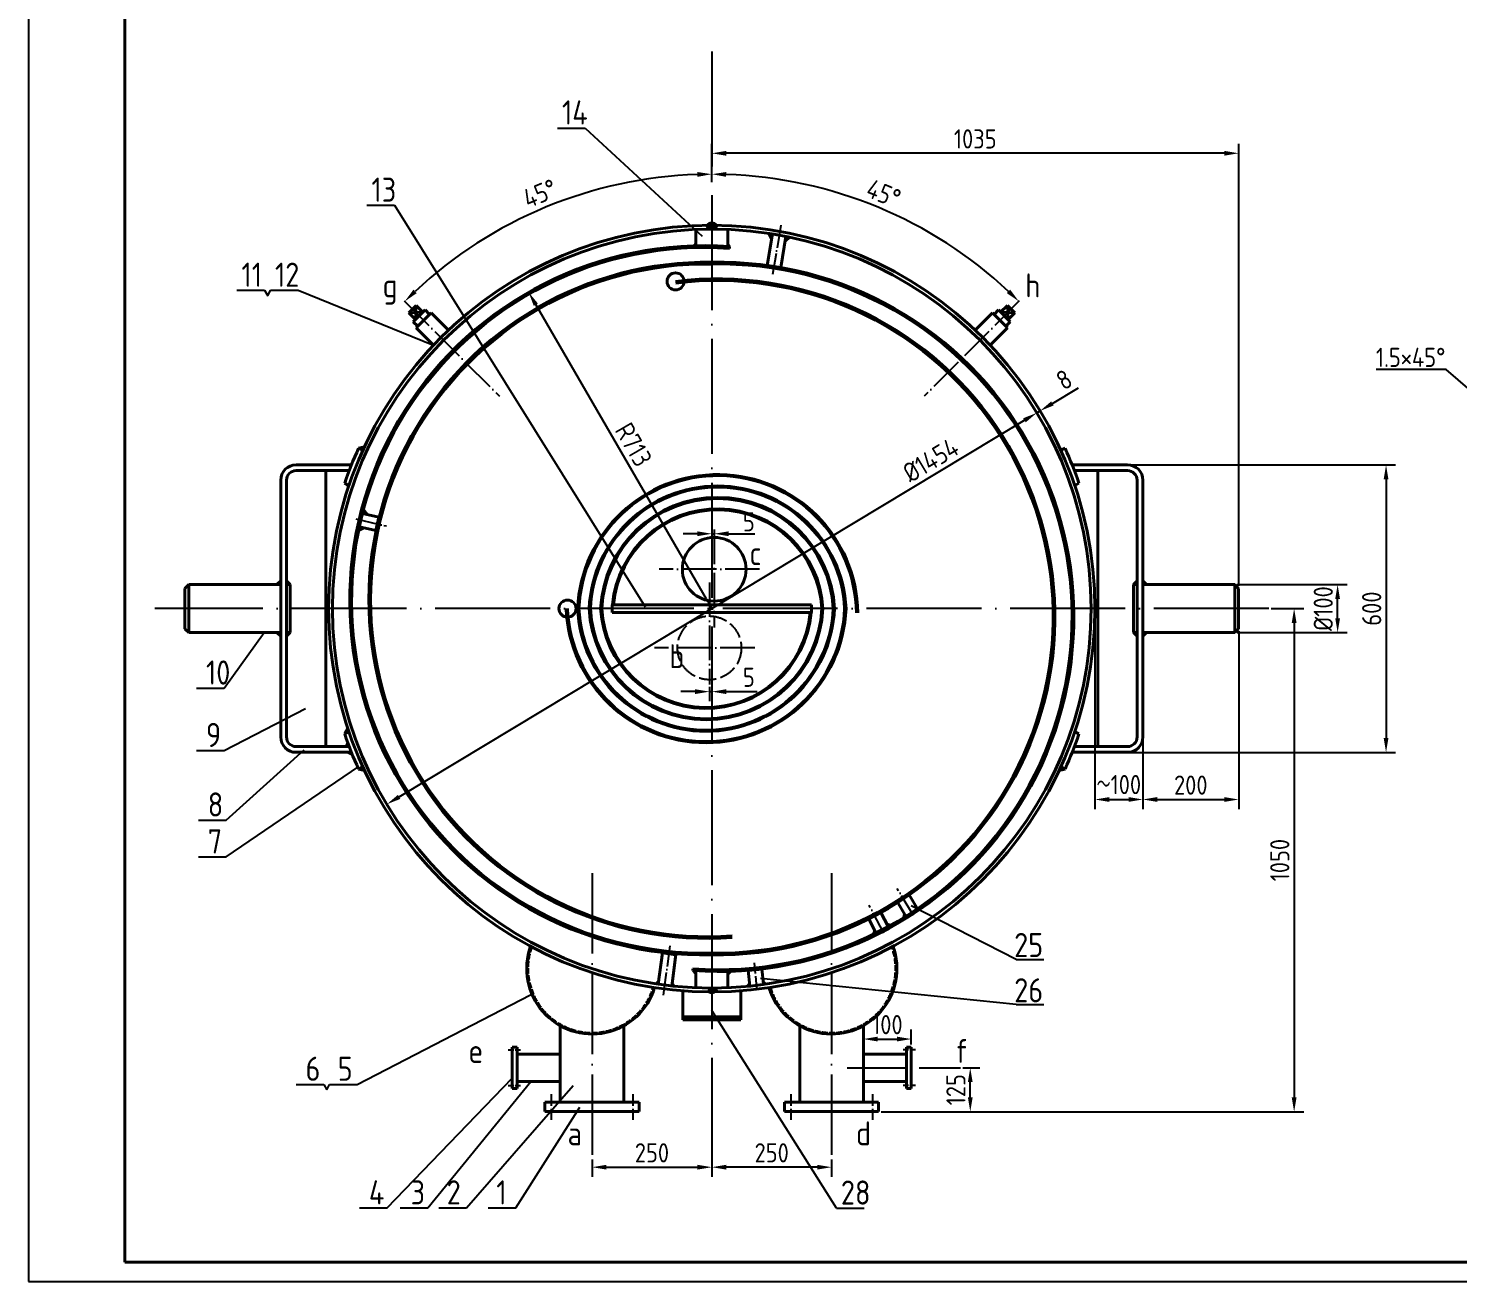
# Model space of a CAD drawing. Header units: millimetres. Extents: x 6220 to 53600, y -8031 to 13822.
# Drawn here: x 16441 to 19425, y -3694 to -1079 of the extents above; entities that cross this region are included whole.
import ezdxf

# ---------------------------------------------------------------- set-up
doc = ezdxf.new("R2010")
doc.units = ezdxf.units.MM
doc.linetypes.add('ACAD_ISO02W100', pattern=[15, 12, -3])
doc.linetypes.add('ACAD_ISO04W100', pattern=[30, 24, -3, 0, -3])
for name, color, linetype in [('2', 3, 'Continuous'), ('标注线', 1, 'Continuous'), ('虚线', 3, 'ACAD_ISO02W100'), ('轴线', 5, 'ACAD_ISO04W100')]:
    doc.layers.add(name, color=color, linetype=linetype)
for name, color, linetype, lineweight in [('粗线', 7, 'Continuous', 40), ('轮廓线', 7, 'Continuous', 40), ('钢板', 5, 'Continuous', 40)]:
    doc.layers.add(name, color=color, linetype=linetype, lineweight=lineweight)
doc.styles.add('GB', font='gbenor.shx', dxfattribs={"bigfont": 'gbcbig.shx'})
doc.dimstyles.new('ISO-25', dxfattribs={"dimtxt": 40, "dimasz": 30, "dimexe": 20, "dimexo": 5, "dimgap": 10, "dimtad": 1, "dimtxsty": 'GB', "dimcen": 2.5, "dimadec": 0, "dimazin": 0, "dimtfac": 1, "dimtmove": 0, "dimatfit": 0, "dimfxl": 0, "dimarcsym": 0})

# ---------------------------------------------------------------- blocks, each defined once
blk = doc.blocks.new('*D4')
at = {"layer": 'Defpoints', "color": 0}
for p in [(18960.1, -2239.5), (19174.6, -2239.5), (18960.1, -2339.5)]:
    blk.add_point(p, dxfattribs=at)
at = {"layer": '标注线', "color": 0, "lineweight": -2}
for p, q in [((18965.1, -2239.5), (19194.6, -2239.5)), ((19174.6, -2309.5), (19174.6, -2269.5)), ((18965.1, -2339.5), (19194.6, -2339.5))]:
    blk.add_line(p, q, dxfattribs=at)
at = {"layer": '标注线', "color": 0}
for points in [[(19169.6, -2269.5), (19179.6, -2269.5), (19174.6, -2239.5)], [(19169.6, -2309.5), (19179.6, -2309.5), (19174.6, -2339.5)]]:
    blk.add_solid(points, dxfattribs=at)
at = {"layer": '标注线', "color": 0, "insert": (19144.6, -2289.5), "char_height": 40, "attachment_point": 5, "rotation": 90, "style": 'GB'}
blk.add_mtext('%%c100', dxfattribs=at)
blk = doc.blocks.new('*D5')
at = {"layer": 'Defpoints', "color": 0}
for p in [(17868, -1126.4), (17633.3, -1413.7), (17225.9, -1647.4), (17424.9, -1846.4), (17868, -3452.5)]:
    blk.add_point(p, dxfattribs=at)
at = {"layer": '标注线', "color": 0, "lineweight": -2}
blk.add_arc((17868, -2289.5), 906.7, 91.8959, 133.1041, dxfattribs=at)
at = {"layer": '标注线', "color": 0}
for points in [[(17837.9, -1378.3), (17838.1, -1388.3), (17868, -1382.8)], [(17251.9, -1631.1), (17245, -1623.9), (17226.9, -1648.3)]]:
    blk.add_solid(points, dxfattribs=at)
at = {"layer": '标注线', "color": 0, "insert": (17509.1, -1423.1), "char_height": 40, "attachment_point": 5, "rotation": 22.5, "style": 'GB'}
blk.add_mtext('45°', dxfattribs=at)
blk = doc.blocks.new('*D6')
at = {"layer": 'Defpoints', "color": 0}
for p in [(18668, -2289.5), (18768, -2557.5), (18768, -2687.9)]:
    blk.add_point(p, dxfattribs=at)
at = {"layer": '标注线', "color": 0, "lineweight": -2}
for p, q in [((18668, -2294.5), (18668, -2707.9)), ((18768, -2562.5), (18768, -2707.9)), ((18698, -2687.9), (18738, -2687.9))]:
    blk.add_line(p, q, dxfattribs=at)
at = {"layer": '标注线', "color": 0}
for points in [[(18698, -2682.9), (18698, -2692.9), (18668, -2687.9)], [(18738, -2682.9), (18738, -2692.9), (18768, -2687.9)]]:
    blk.add_solid(points, dxfattribs=at)
at = {"layer": '标注线', "color": 0, "insert": (18718, -2656.8), "char_height": 40, "attachment_point": 5, "style": 'GB'}
blk.add_mtext('～100', dxfattribs=at)
blk = doc.blocks.new('*D7')
at = {"layer": 'Defpoints', "color": 0}
for p in [(18968, -2331.6), (18768, -2557.5), (18968, -2687.9)]:
    blk.add_point(p, dxfattribs=at)
at = {"layer": '标注线', "color": 0, "lineweight": -2}
for p, q in [((18968, -2336.6), (18968, -2707.9)), ((18768, -2562.5), (18768, -2707.9)), ((18798, -2687.9), (18938, -2687.9))]:
    blk.add_line(p, q, dxfattribs=at)
at = {"layer": '标注线', "color": 0}
for points in [[(18798, -2682.9), (18798, -2692.9), (18768, -2687.9)], [(18938, -2682.9), (18938, -2692.9), (18968, -2687.9)]]:
    blk.add_solid(points, dxfattribs=at)
at = {"layer": '标注线', "color": 0, "insert": (18868, -2657.9), "char_height": 40, "attachment_point": 5, "style": 'GB'}
blk.add_mtext('200', dxfattribs=at)
blk = doc.blocks.new('*D8')
at = {"layer": 'Defpoints', "color": 0}
for p in [(17868, -1339.2), (17868, -1404.6), (18968, -2247.3)]:
    blk.add_point(p, dxfattribs=at)
at = {"layer": '标注线', "color": 0, "lineweight": -2}
for p, q in [((17868, -1399.6), (17868, -1319.2)), ((18938, -1339.2), (17898, -1339.2)), ((18968, -2242.3), (18968, -1319.2))]:
    blk.add_line(p, q, dxfattribs=at)
at = {"layer": '标注线', "color": 0}
for points in [[(17898, -1334.2), (17898, -1344.2), (17868, -1339.2)], [(18938, -1334.2), (18938, -1344.2), (18968, -1339.2)]]:
    blk.add_solid(points, dxfattribs=at)
at = {"layer": '标注线', "color": 0, "insert": (18418, -1309.2), "char_height": 40, "attachment_point": 5, "style": 'GB'}
blk.add_mtext('1035', dxfattribs=at)
blk = doc.blocks.new('*D9')
at = {"layer": 'Defpoints', "color": 0}
for p in [(19031, -2289.5), (18216.3, -3339.5), (19083.8, -3339.5)]:
    blk.add_point(p, dxfattribs=at)
at = {"layer": '标注线', "color": 0, "lineweight": -2}
for p, q in [((19036, -2289.5), (19103.8, -2289.5)), ((19083.8, -2319.5), (19083.8, -3309.5)), ((18221.3, -3339.5), (19103.8, -3339.5))]:
    blk.add_line(p, q, dxfattribs=at)
at = {"layer": '标注线', "color": 0}
for points in [[(19078.8, -2319.5), (19088.8, -2319.5), (19083.8, -2289.5)], [(19078.8, -3309.5), (19088.8, -3309.5), (19083.8, -3339.5)]]:
    blk.add_solid(points, dxfattribs=at)
at = {"layer": '标注线', "color": 0, "insert": (19053.8, -2814.5), "char_height": 40, "attachment_point": 5, "rotation": 90, "style": 'GB'}
blk.add_mtext('1050', dxfattribs=at)
blk = doc.blocks.new('*D10')
at = {"layer": 'Defpoints', "color": 0}
for p in [(18736, -1989.5), (18736, -2589.5), (19275.7, -2589.5)]:
    blk.add_point(p, dxfattribs=at)
at = {"layer": '标注线', "color": 0, "lineweight": -2}
for p, q in [((18741, -1989.5), (19295.7, -1989.5)), ((19275.7, -2019.5), (19275.7, -2559.5)), ((18741, -2589.5), (19295.7, -2589.5))]:
    blk.add_line(p, q, dxfattribs=at)
at = {"layer": '标注线', "color": 0}
for points in [[(19270.7, -2019.5), (19280.7, -2019.5), (19275.7, -1989.5)], [(19270.7, -2559.5), (19280.7, -2559.5), (19275.7, -2589.5)]]:
    blk.add_solid(points, dxfattribs=at)
at = {"layer": '标注线', "color": 0, "insert": (19245.7, -2289.5), "char_height": 40, "attachment_point": 5, "rotation": 90, "style": 'GB'}
blk.add_mtext('600', dxfattribs=at)
blk = doc.blocks.new('*D11')
at = {"layer": 'Defpoints', "color": 0}
for p in [(17868, -2127.9), (17873, -2124.5), (17873, -2133.3)]:
    blk.add_point(p, dxfattribs=at)
at = {"layer": '标注线', "color": 0, "lineweight": -2}
for p, q in [((17838, -2133.3), (17808, -2133.3)), ((17868, -2132.9), (17868, -2153.3)), ((17868, -2133.3), (17873, -2133.3)), ((17873, -2129.5), (17873, -2153.3)), ((17903, -2133.3), (17957.7, -2133.3))]:
    blk.add_line(p, q, dxfattribs=at)
at = {"layer": '标注线', "color": 0}
for points in [[(17838, -2128.3), (17838, -2138.3), (17868, -2133.3)], [(17903, -2128.3), (17903, -2138.3), (17873, -2133.3)]]:
    blk.add_solid(points, dxfattribs=at)
at = {"layer": '标注线', "color": 0, "insert": (17945.3, -2108.3), "char_height": 40, "attachment_point": 5, "style": 'GB'}
blk.add_mtext('5', dxfattribs=at)
blk = doc.blocks.new('*D12')
at = {"layer": 'Defpoints', "color": 0}
for p in [(17863, -2447.8), (17863, -2462.8), (17868, -2451.8)]:
    blk.add_point(p, dxfattribs=at)
at = {"layer": '标注线', "color": 0, "lineweight": -2}
for p, q in [((17833, -2462.8), (17803, -2462.8)), ((17863, -2452.8), (17863, -2482.8)), ((17863, -2462.8), (17868, -2462.8)), ((17868, -2456.8), (17868, -2482.8)), ((17898, -2462.8), (17962.7, -2462.8))]:
    blk.add_line(p, q, dxfattribs=at)
at = {"layer": '标注线', "color": 0}
for points in [[(17833, -2457.8), (17833, -2467.8), (17863, -2462.8)], [(17898, -2457.8), (17898, -2467.8), (17868, -2462.8)]]:
    blk.add_solid(points, dxfattribs=at)
at = {"layer": '标注线', "color": 0, "insert": (17945.3, -2432.8), "char_height": 40, "attachment_point": 5, "style": 'GB'}
blk.add_mtext('5', dxfattribs=at)
blk = doc.blocks.new('*D13')
at = {"layer": 'Defpoints', "color": 0}
for p in [(18546.5, -1881), (17189.5, -2697.9)]:
    blk.add_point(p, dxfattribs=at)
at = {"layer": '标注线', "color": 0, "lineweight": -2}
blk.add_line((17215.2, -2682.5), (18520.8, -1896.4), dxfattribs=at)
at = {"layer": '标注线', "color": 0}
for points in [[(18518.2, -1892.2), (18523.4, -1900.7), (18546.5, -1881)], [(17212.6, -2678.2), (17217.7, -2686.7), (17189.5, -2697.9)]]:
    blk.add_solid(points, dxfattribs=at)
at = {"layer": '标注线', "color": 0, "insert": (18325, -1979.3), "char_height": 40, "attachment_point": 5, "rotation": 31.0487, "style": 'GB'}
blk.add_mtext('%%C1454', dxfattribs=at)
blk = doc.blocks.new('*D14')
at = {"layer": 'Defpoints', "color": 0}
for p in [(18553.4, -1876.8), (18553.4, -1876.8), (18546.5, -1881)]:
    blk.add_point(p, dxfattribs=at)
at = {"layer": '标注线', "color": 0, "lineweight": -2}
for p, q in [((18579.1, -1861.4), (18633.3, -1828.7)), ((18543.9, -1876.7), (18536.2, -1863.8)), ((18550.8, -1872.6), (18543, -1859.7)), ((18546.5, -1881), (18553.4, -1876.8)), ((18520.8, -1896.4), (18495.1, -1911.9))]:
    blk.add_line(p, q, dxfattribs=at)
at = {"layer": '标注线', "color": 0}
for points in [[(18576.5, -1857.1), (18581.6, -1865.6), (18553.4, -1876.8)], [(18518.2, -1892.2), (18523.4, -1900.7), (18546.5, -1881)]]:
    blk.add_solid(points, dxfattribs=at)
at = {"layer": '标注线', "color": 0, "insert": (18603.6, -1811.6), "char_height": 40, "attachment_point": 5, "rotation": 31.0487, "style": 'GB'}
blk.add_mtext('8', dxfattribs=at)
blk = doc.blocks.new('*D15')
at = {"layer": 'Defpoints', "color": 0}
for p in [(17868, -3393.9), (17618, -3434.3), (17868, -3455.4)]:
    blk.add_point(p, dxfattribs=at)
at = {"layer": '标注线', "color": 0, "lineweight": -2}
for p, q in [((17868, -3398.9), (17868, -3475.4)), ((17618, -3439.3), (17618, -3475.4)), ((17648, -3455.4), (17838, -3455.4))]:
    blk.add_line(p, q, dxfattribs=at)
at = {"layer": '标注线', "color": 0}
for points in [[(17648, -3450.4), (17648, -3460.4), (17618, -3455.4)], [(17838, -3450.4), (17838, -3460.4), (17868, -3455.4)]]:
    blk.add_solid(points, dxfattribs=at)
at = {"layer": '标注线', "color": 0, "insert": (17743, -3425.4), "char_height": 40, "attachment_point": 5, "style": 'GB'}
blk.add_mtext('250', dxfattribs=at)
blk = doc.blocks.new('*D16')
at = {"layer": 'Defpoints', "color": 0}
for p in [(17868, -3393.9), (17868, -3455.4), (18118, -3434.3)]:
    blk.add_point(p, dxfattribs=at)
at = {"layer": '标注线', "color": 0, "lineweight": -2}
for p, q in [((17868, -3398.9), (17868, -3475.4)), ((18088, -3455.4), (17898, -3455.4)), ((18118, -3439.3), (18118, -3475.4))]:
    blk.add_line(p, q, dxfattribs=at)
at = {"layer": '标注线', "color": 0}
for points in [[(17898, -3450.4), (17898, -3460.4), (17868, -3455.4)], [(18088, -3450.4), (18088, -3460.4), (18118, -3455.4)]]:
    blk.add_solid(points, dxfattribs=at)
at = {"layer": '标注线', "color": 0, "insert": (17993, -3425.4), "char_height": 40, "attachment_point": 5, "style": 'GB'}
blk.add_mtext('250', dxfattribs=at)
blk = doc.blocks.new('*D68')
at = {"layer": 'Defpoints', "color": 0}
for p in [(17485.5, -1629.2), (17856.9, -2269.5)]:
    blk.add_point(p, dxfattribs=at)
at = {"layer": '标注线', "color": 0, "lineweight": -2}
blk.add_line((17856.9, -2269.5), (17500.5, -1655.1), dxfattribs=at)
at = {"layer": '标注线', "color": 0}
blk.add_solid([(17504.8, -1652.6), (17496.2, -1657.6), (17485.5, -1629.2)], dxfattribs=at)
at = {"layer": '标注线', "color": 0, "insert": (17704.7, -1947.3), "char_height": 40, "attachment_point": 5, "rotation": 300.1139, "style": 'GB'}
blk.add_mtext('R713', dxfattribs=at)
blk = doc.blocks.new('*D77')
at = {"layer": 'Defpoints', "color": 0}
for p in [(17868, -1126.4), (18321.3, -1504.3), (18510, -1647.4), (18311, -1846.4), (17868, -3452.5)]:
    blk.add_point(p, dxfattribs=at)
at = {"layer": '标注线', "color": 0, "lineweight": -2}
blk.add_arc((17868, -2289.5), 906.7, 46.8959, 88.1041, dxfattribs=at)
at = {"layer": '标注线', "color": 0}
for points in [[(17897.9, -1388.3), (17898.1, -1378.3), (17868, -1382.8)], [(18491, -1623.9), (18484, -1631.1), (18509.1, -1648.3)]]:
    blk.add_solid(points, dxfattribs=at)
at = {"layer": '标注线', "color": 0, "insert": (18226.8, -1423.1), "char_height": 40, "attachment_point": 5, "rotation": 337.5, "style": 'GB'}
blk.add_mtext('45°', dxfattribs=at)
blk = doc.blocks.new('*D102')
at = {"layer": 'Defpoints', "color": 0}
for p in [(18387.3, -3247.9), (18407.6, -3247.9), (18216.3, -3339.5)]:
    blk.add_point(p, dxfattribs=at)
at = {"layer": '标注线', "color": 0, "lineweight": -2}
for p, q in [((18392.3, -3247.9), (18427.6, -3247.9)), ((18407.6, -3309.5), (18407.6, -3277.9)), ((18221.3, -3339.5), (18427.6, -3339.5))]:
    blk.add_line(p, q, dxfattribs=at)
at = {"layer": '标注线', "color": 0}
for points in [[(18402.6, -3277.9), (18412.6, -3277.9), (18407.6, -3247.9)], [(18402.6, -3309.5), (18412.6, -3309.5), (18407.6, -3339.5)]]:
    blk.add_solid(points, dxfattribs=at)
at = {"layer": '标注线', "color": 0, "insert": (18377.6, -3293.7), "char_height": 40, "attachment_point": 5, "rotation": 90, "style": 'GB'}
blk.add_mtext('125', dxfattribs=at)
blk = doc.blocks.new('*D103')
at = {"layer": 'Defpoints', "color": 0}
for p in [(18284.5, -3187.9), (18184.5, -3219.4), (18284.5, -3204.6)]:
    blk.add_point(p, dxfattribs=at)
at = {"layer": '标注线', "color": 0, "lineweight": -2}
for p, q in [((18184.5, -3214.4), (18184.5, -3167.9)), ((18214.5, -3187.9), (18254.5, -3187.9)), ((18284.5, -3199.6), (18284.5, -3167.9))]:
    blk.add_line(p, q, dxfattribs=at)
at = {"layer": '标注线', "color": 0}
for points in [[(18214.5, -3182.9), (18214.5, -3192.9), (18184.5, -3187.9)], [(18254.5, -3182.9), (18254.5, -3192.9), (18284.5, -3187.9)]]:
    blk.add_solid(points, dxfattribs=at)
at = {"layer": '标注线', "color": 0, "insert": (18234.5, -3157.9), "char_height": 40, "attachment_point": 5, "style": 'GB'}
blk.add_mtext('100', dxfattribs=at)

msp = doc.modelspace()

# ---------------------------------------------------------------- hatches: boundary and pattern name
at = {"layer": '粗线'}
h = msp.add_hatch(color=256, dxfattribs=at)
h.paths.add_polyline_path([(17857.691, -1489.516), (17861.009, -1497.481, -0.00220075), (17867.981, -1497.45), (17867.981, -1489.45, 0.0032157)])
h.paths.add_polyline_path([(17857.691, -1489.516, -0.0032157), (17867.981, -1489.45), (17867.981, -1484.708, 0.22210696)])
h.paths.add_polyline_path([(17878.271, -1489.516, 0.22210696), (17867.981, -1484.708), (17867.981, -1489.45, -0.0032157)])
h.paths.add_polyline_path([(17867.981, -1489.45), (17867.981, -1497.45, -0.00220075), (17874.952, -1497.481), (17878.271, -1489.516, 0.0032157)])
for points in [[(17994.455, -1507.614, 0.00245968), (17986.756, -1506.407), (17992.877, -1517.112)], [(18022.569, -1512.825, -0.00245968), (18030.239, -1514.204), (18020.953, -1522.318)], [(17834.55, -1527.865), (17834.55, -1531.943, 0.00126876), (17830.802, -1532.201)], [(17905.074, -1533.772), (17901.326, -1529.436), (17901.326, -1533.514, -0.00126876)], [(17138.92, -2090.51, -0.00245968), (17140.743, -2082.934), (17148.301, -2092.678)], [(17132.302, -2119.045, 0.00245968), (17130.604, -2126.65), (17141.68, -2121.228)], [(16967.981, -2231.574), (16960.126, -2239.45), (16967.981, -2239.45)], [(16979.981, -2231.574), (16987.835, -2239.45), (16979.981, -2239.45)], [(18755.981, -2231.574), (18748.126, -2239.45), (18755.981, -2239.45)], [(18767.981, -2231.574), (18775.835, -2239.45), (18767.981, -2239.45)], [(16967.981, -2347.326), (16960.126, -2339.45), (16967.981, -2339.45)], [(16979.981, -2347.326), (16987.835, -2339.45), (16979.981, -2339.45)], [(18755.981, -2347.326), (18748.126, -2339.45), (18755.981, -2339.45)], [(18767.981, -2347.326), (18775.835, -2339.45), (18767.981, -2339.45)], [(18294.451, -2911.328), (18301.331, -2913.423, -0.00163778), (18297.158, -2915.844)], [(18233.294, -2948.085), (18240.752, -2950.496, -0.00183819), (18236.039, -2953.165)], [(18269.116, -2934.209, 0.00163778), (18273.219, -2931.67), (18270.512, -2927.153)], [(18205.868, -2968.92, 0.00183819), (18210.729, -2966.532), (18208.081, -2961.401)], [(17756.616, -3067.672), (17750.566, -3072.655, 0.00183819), (17755.929, -3073.405)], [(17784.992, -3071.179), (17789.48, -3077.605, -0.00183819), (17784.112, -3076.886)], [(17828.89, -3044.979), (17834.635, -3051.155), (17834.635, -3045.383, -0.00194487)], [(17901.326, -3046.796), (17901.326, -3052.843), (17906.934, -3046.641, -0.00189438)], [(17946.771, -3071.712), (17942.032, -3077.955, 0.00183819), (17947.424, -3077.449)], [(17975.166, -3068.432), (17981.261, -3073.361, -0.00183819), (17975.904, -3074.159)]]:
    msp.add_hatch(color=256, dxfattribs=at).paths.add_polyline_path(points)
h = msp.add_hatch(color=256, dxfattribs=at)
h.paths.add_polyline_path([(17115.584, -1989.45), (17108.191, -1989.45), (17117.482, -1984.734, 0.00156917)])
h.paths.add_polyline_path([(17108.32, -2008.353), (17104.35, -2001.45), (17110.91, -2001.45, 0.00227556)])
h.paths.add_polyline_path([(17107.71, -2040.474), (17101.444, -2027.683), (17110.437, -2032.296, 0.00269412)])
h.paths.add_polyline_path([(17139.434, -1958.965), (17130.526, -1954.397), (17142.808, -1951.626, 0.00252433)])
h = msp.add_hatch(color=256, dxfattribs=at)
h.paths.add_polyline_path([(18620.377, -1989.45), (18627.77, -1989.45), (18618.479, -1984.734, -0.00156917)])
h.paths.add_polyline_path([(18627.641, -2008.353), (18631.612, -2001.45), (18625.051, -2001.45, -0.00227556)])
h.paths.add_polyline_path([(18628.251, -2040.474), (18634.517, -2027.683), (18625.524, -2032.296, -0.00269412)])
h.paths.add_polyline_path([(18596.527, -1958.965), (18605.435, -1954.397), (18593.153, -1951.626, -0.00252433)])
h = msp.add_hatch(color=256, dxfattribs=at)
h.paths.add_polyline_path([(17115.584, -2589.45), (17108.191, -2589.45), (17117.482, -2594.167, -0.00156917)])
h.paths.add_polyline_path([(17108.32, -2570.547), (17104.35, -2577.45), (17110.91, -2577.45, -0.00227556)])
h.paths.add_polyline_path([(17107.71, -2538.426), (17101.444, -2551.217), (17110.437, -2546.604, -0.00269412)])
h.paths.add_polyline_path([(17139.434, -2619.935), (17130.526, -2624.504), (17142.808, -2627.274, -0.00252433)])
h = msp.add_hatch(color=256, dxfattribs=at)
h.paths.add_polyline_path([(18620.377, -2589.45), (18627.77, -2589.45), (18618.479, -2594.167, 0.00156917)])
h.paths.add_polyline_path([(18627.641, -2570.547), (18631.612, -2577.45), (18625.051, -2577.45, 0.00227556)])
h.paths.add_polyline_path([(18628.251, -2538.426), (18634.517, -2551.217), (18625.524, -2546.604, 0.00269412)])
h.paths.add_polyline_path([(18596.527, -2619.935), (18605.435, -2624.504), (18593.153, -2627.274, 0.00252433)])
h = msp.add_hatch(color=256, dxfattribs=at)
h.paths.add_polyline_path([(17878.271, -3089.384, -0.0032157), (17867.981, -3089.45), (17867.981, -3081.45, 0.00220075), (17874.952, -3081.419)])
h.paths.add_polyline_path([(17867.981, -3089.45, -0.0032157), (17857.691, -3089.384), (17861.009, -3081.419, 0.00220075), (17867.981, -3081.45)])
h.paths.add_polyline_path([(17867.981, -3094.192, -0.22210696), (17857.691, -3089.384, 0.0032157), (17867.981, -3089.45)])
h.paths.add_polyline_path([(17867.981, -3094.192), (17867.981, -3089.45, 0.0032157), (17878.271, -3089.384, -0.22210696)])

# ---------------------------------------------------------------- linework, layer by layer
at = {"layer": '2'}
for p, q in [((16441.496, 1058.225), (16441.496, -3693.775)), ((16441.496, -3693.775), (23161.496, -3693.775))]:
    msp.add_line(p, q, dxfattribs=at)
at = {"layer": '标注线'}
for p, q in [((17545.687, -1286.517), (17603.388, -1286.517)), ((17603.388, -1286.517), (17848.129, -1511.85)), ((17147.973, -1447.773), (17205.674, -1447.773)), ((17205.674, -1447.773), (17729.012, -2285.48)), ((16876.529, -1625.198), (16934.23, -1625.198)), ((16934.23, -1625.198), (16940.686, -1636.353)), ((16940.686, -1636.353), (16946.488, -1625.198)), ((16946.488, -1625.198), (17004.189, -1625.198)), ((17004.189, -1625.198), (17286.609, -1739.898)), ((19400.982, -1790.62), (19254.994, -1790.62)), ((19481.445, -1859.359), (19400.982, -1790.62)), ((17856.876, -2269.529), (17867.981, -2289.45)), ((16850.118, -2455.481), (16933.537, -2339.45)), ((16792.417, -2455.481), (16850.118, -2455.481)), ((16850.118, -2585.78), (17020.001, -2498.059)), ((16792.417, -2585.78), (16850.118, -2585.78)), ((16853.891, -2730.932), (17017.059, -2584.441)), ((16853.891, -2807.894), (17131, -2618.892)), ((16796.191, -2730.932), (16853.891, -2730.932)), ((16796.191, -2807.894), (16853.891, -2807.894)), ((18503.191, -3021.555), (18284.11, -2909.534)), ((18503.191, -3021.555), (18560.892, -3021.555)), ((18503.191, -3116.081), (17969.574, -3061.801)), ((17127.589, -3282.814), (17489.616, -3095.805)), ((18128.095, -3540.904), (17867.981, -3128.325)), ((18503.191, -3116.081), (18560.892, -3116.081)), ((17190.302, -3540.502), (17451.481, -3269.473)), ((17274.941, -3540.502), (17489.86, -3276.364)), ((16999.929, -3282.814), (17057.63, -3282.814)), ((17057.63, -3282.814), (17064.087, -3293.968)), ((17064.087, -3293.968), (17069.889, -3282.814)), ((17069.889, -3282.814), (17127.589, -3282.814)), ((17355.477, -3540.502), (17578.673, -3284.932)), ((17459.024, -3540.502), (17592.093, -3330.149)), ((17132.601, -3540.502), (17190.302, -3540.502)), ((17217.24, -3540.502), (17274.941, -3540.502)), ((17297.776, -3540.502), (17355.477, -3540.502)), ((17401.323, -3540.502), (17459.024, -3540.502)), ((18128.095, -3540.904), (18185.796, -3540.904))]:
    msp.add_line(p, q, dxfattribs=at)
at = {"layer": '粗线'}
for p, q in [((17861.009, -1497.481), (17857.691, -1489.516)), ((17874.952, -1497.481), (17878.271, -1489.516)), ((17834.635, -1532.101), (17834.635, -1498.516)), ((17901.326, -1534.067), (17901.326, -1498.516)), ((17994.455, -1507.614), (17983.55, -1573.269)), ((17992.877, -1517.112), (17986.756, -1506.407)), ((17994.454, -1507.613), (18022.577, -1512.685)), ((18022.555, -1512.681), (18011.761, -1577.667)), ((18020.953, -1522.318), (18030.239, -1514.204)), ((17830.802, -1532.201), (17834.55, -1527.865)), ((17905.074, -1533.772), (17901.326, -1529.436)), ((17905.075, -1533.748), (17904.942, -1537.592)), ((17250.75, -1656.664), (17235.194, -1672.22)), ((17269.489, -1666.209), (17244.74, -1690.958)), ((17268.782, -1666.917), (17245.447, -1690.251)), ((17250.75, -1656.664), (17249.336, -1686.362)), ((17264.893, -1670.806), (17250.75, -1656.664)), ((17269.489, -1666.209), (17278.681, -1675.402)), ((18466.473, -1666.209), (18457.28, -1675.402)), ((18466.473, -1666.209), (18491.221, -1690.958)), ((18467.18, -1666.917), (18490.514, -1690.251)), ((18471.069, -1670.806), (18485.211, -1656.664)), ((18485.211, -1656.664), (18500.767, -1672.22)), ((18485.211, -1656.664), (18486.625, -1686.362)), ((17235.194, -1672.22), (17264.893, -1670.806)), ((17249.336, -1686.362), (17235.194, -1672.22)), ((17244.74, -1690.958), (17253.932, -1700.151)), ((17282.217, -1671.866), (17250.397, -1703.686)), ((17278.681, -1675.402), (17253.932, -1700.151)), ((17278.681, -1675.402), (17253.932, -1700.151)), ((17318.429, -1708.079), (17282.217, -1671.866)), ((18417.532, -1708.079), (18453.745, -1671.866)), ((18453.745, -1671.866), (18485.564, -1703.686)), ((18457.28, -1675.402), (18482.029, -1700.151)), ((18457.28, -1675.402), (18482.029, -1700.151)), ((18500.767, -1672.22), (18471.069, -1670.806)), ((18491.221, -1690.958), (18482.029, -1700.151)), ((18486.625, -1686.362), (18500.767, -1672.22)), ((17286.609, -1739.898), (17250.397, -1703.686)), ((18449.352, -1739.898), (18485.564, -1703.686)), ((17130.526, -1954.397), (17142.808, -1951.626)), ((17130.526, -1954.397), (17139.434, -1958.965)), ((17130.526, -1954.397), (17139.434, -1958.965)), ((18605.435, -1954.397), (18596.527, -1958.965)), ((17115.584, -1989.45), (16999.981, -1989.45)), ((18620.377, -1989.45), (18735.981, -1989.45)), ((16967.981, -2557.45), (16967.981, -2021.45)), ((16979.981, -2557.45), (16979.981, -2021.45)), ((16999.981, -2001.45), (17110.91, -2001.45)), ((17061.981, -2001.45), (17061.981, -2577.45)), ((17101.444, -2027.683), (17110.352, -2032.252)), ((18735.981, -2001.45), (18625.051, -2001.45)), ((18634.517, -2027.683), (18625.609, -2032.252)), ((18673.981, -2001.45), (18673.981, -2577.45)), ((18755.981, -2557.45), (18755.981, -2021.45)), ((18767.981, -2557.45), (18767.981, -2021.45)), ((17148.301, -2092.678), (17140.743, -2082.934)), ((17131.948, -2118.576), (17138.446, -2090.774)), ((17172.941, -2098.588), (17138.572, -2090.832)), ((17166.753, -2126.461), (17173.037, -2098.609)), ((17141.68, -2121.228), (17130.604, -2126.65)), ((17166.753, -2126.461), (17132.078, -2118.636)), ((16960.126, -2239.45), (16967.981, -2231.574)), ((16987.835, -2239.45), (16979.981, -2231.574)), ((18748.126, -2239.45), (18755.981, -2231.574)), ((18775.835, -2239.45), (18767.981, -2231.574)), ((16775.83, -2239.45), (16767.981, -2247.3)), ((16767.981, -2331.601), (16767.981, -2247.3)), ((16775.83, -2339.352), (16775.83, -2239.352)), ((16775.83, -2239.45), (16967.981, -2239.45)), ((16775.83, -2239.45), (16967.981, -2239.45)), ((16775.83, -2239.45), (16967.981, -2239.45)), ((16979.981, -2239.45), (16987.835, -2239.45)), ((16979.981, -2239.45), (16987.835, -2239.45)), ((16979.981, -2239.45), (16987.835, -2239.45)), ((16987.835, -2339.45), (16987.835, -2239.45)), ((18748.126, -2339.45), (18748.126, -2239.45)), ((18755.981, -2239.45), (18748.126, -2239.45)), ((18755.981, -2239.45), (18748.126, -2239.45)), ((18755.981, -2239.45), (18748.126, -2239.45)), ((18960.131, -2239.45), (18767.981, -2239.45)), ((18960.131, -2239.45), (18767.981, -2239.45)), ((18960.131, -2239.45), (18767.981, -2239.45)), ((18960.131, -2339.352), (18960.131, -2239.352)), ((18960.131, -2239.45), (18967.981, -2247.3)), ((18967.981, -2331.601), (18967.981, -2247.3)), ((17659.981, -2281.45), (17659.981, -2297.45)), ((18075.981, -2281.45), (17659.981, -2281.45)), ((17865.481, -2289.45), (17870.481, -2289.45)), ((17867.981, -2291.95), (17867.981, -2286.95)), ((18075.981, -2281.45), (18075.981, -2297.45)), ((18075.981, -2297.45), (17659.981, -2297.45)), ((16775.83, -2339.45), (16767.981, -2331.601)), ((16775.83, -2339.45), (16967.981, -2339.45)), ((16899.092, -2339.45), (16967.981, -2339.45)), ((16899.092, -2339.45), (16967.981, -2339.45)), ((16960.126, -2339.45), (16967.981, -2347.326)), ((16979.981, -2339.45), (16987.835, -2339.45)), ((16979.981, -2339.45), (16987.835, -2339.45)), ((16979.981, -2339.45), (16987.835, -2339.45)), ((16987.835, -2339.45), (16979.981, -2347.326)), ((18755.981, -2339.45), (18748.126, -2339.45)), ((18755.981, -2339.45), (18748.126, -2339.45)), ((18755.981, -2339.45), (18748.126, -2339.45)), ((18748.126, -2339.45), (18755.981, -2347.326)), ((18836.869, -2339.45), (18767.981, -2339.45)), ((18836.869, -2339.45), (18767.981, -2339.45)), ((18960.131, -2339.45), (18767.981, -2339.45)), ((18775.835, -2339.45), (18767.981, -2347.326)), ((18960.131, -2339.45), (18967.981, -2331.601)), ((17101.444, -2551.217), (17107.71, -2538.426)), ((17101.444, -2551.217), (17110.352, -2546.648)), ((18634.517, -2551.217), (18625.609, -2546.648)), ((16999.981, -2577.45), (17110.91, -2577.45)), ((17115.584, -2589.45), (16999.981, -2589.45)), ((17104.35, -2577.45), (17108.32, -2570.547)), ((17108.191, -2589.45), (17117.482, -2594.167)), ((18620.377, -2589.45), (18735.981, -2589.45)), ((18735.981, -2577.45), (18625.051, -2577.45)), ((17130.526, -2624.504), (17139.434, -2619.935)), ((17130.526, -2624.504), (17142.808, -2627.274)), ((18605.435, -2624.504), (18593.153, -2627.274)), ((18605.435, -2624.504), (18596.527, -2619.935)), ((18255.946, -2902.848), (18279.845, -2887.184)), ((18297.166, -2916.087), (18279.845, -2887.184)), ((18273.219, -2931.67), (18255.752, -2902.525)), ((18273.469, -2931.631), (18297.413, -2916.043)), ((18195.527, -2937.064), (18220.77, -2923.72)), ((18210.729, -2966.532), (18195.527, -2937.064)), ((18236.058, -2953.356), (18220.77, -2923.72)), ((18233.294, -2948.085), (18240.752, -2950.496)), ((18270.512, -2927.153), (18269.116, -2934.209)), ((18208.081, -2961.401), (18205.868, -2968.92)), ((18210.451, -2966.566), (18235.78, -2953.389)), ((17755.928, -3073.483), (17764.749, -3008.094)), ((17784.21, -3077.394), (17793.082, -3011.63)), ((17828.572, -3041.125), (17828.495, -3044.95)), ((17944.412, -3045.08), (17972.829, -3042.316)), ((17975.72, -3073.439), (17972.627, -3041.64)), ((17756.616, -3067.672), (17750.566, -3072.655)), ((17784.992, -3071.179), (17789.48, -3077.605)), ((17834.635, -3051.155), (17828.89, -3044.979)), ((17834.635, -3045.383), (17834.635, -3080.384)), ((17901.326, -3052.843), (17906.934, -3046.641)), ((17901.326, -3046.796), (17901.326, -3080.384)), ((17946.771, -3071.712), (17942.032, -3077.955)), ((17947.388, -3077.086), (17944.222, -3044.525)), ((17975.166, -3068.432), (17981.261, -3073.361)), ((17807.711, -3087.936), (17807.711, -3147.763)), ((17874.952, -3081.419), (17878.271, -3089.384)), ((17928.25, -3087.936), (17928.25, -3147.763)), ((17947.388, -3077.678), (17975.72, -3074.031)), ((17551.481, -3160.164), (17551.481, -3319.873)), ((17684.481, -3160.164), (17684.481, -3319.873)), ((17807.711, -3141.427), (17928.25, -3141.427)), ((17807.711, -3147.763), (17928.25, -3147.763)), ((18051.481, -3160.164), (18051.481, -3319.873)), ((18184.481, -3160.164), (18184.481, -3319.873)), ((17451.481, -3204.573), (17451.481, -3291.155)), ((17461.269, -3204.573), (17451.481, -3204.573)), ((17461.269, -3204.573), (17461.269, -3291.155)), ((17551.481, -3219.364), (17461.269, -3219.364)), ((18184.481, -3219.364), (18274.692, -3219.364)), ((18274.692, -3204.573), (18274.692, -3291.155)), ((18274.692, -3204.573), (18284.481, -3204.573)), ((18284.481, -3204.573), (18284.481, -3291.155)), ((17551.481, -3276.364), (17461.269, -3276.364)), ((18184.481, -3276.364), (18274.692, -3276.364)), ((17461.269, -3291.155), (17451.481, -3291.155)), ((18274.692, -3291.155), (18284.481, -3291.155)), ((17519.664, -3319.873), (17716.297, -3319.873)), ((17519.664, -3319.873), (17519.664, -3339.45)), ((17519.664, -3339.45), (17716.297, -3339.45)), ((17716.297, -3319.873), (17716.297, -3339.45)), ((18216.297, -3319.873), (18019.664, -3319.873)), ((18019.664, -3319.873), (18019.664, -3339.45)), ((18216.297, -3339.45), (18019.664, -3339.45)), ((18216.297, -3319.873), (18216.297, -3339.45))]:
    msp.add_line(p, q, dxfattribs=at)
for centre, radius in [((17867.981, -2289.45), 800), ((17867.981, -2289.45), 792), ((17792.299, -1606.533), 17.847), ((17872.981, -2207.449), 66.5), ((17566.719, -2289.491), 17.847)]:
    msp.add_circle(centre, radius, dxfattribs=at)
for centre, radius, start, end in [((17867.981, -1498.123), 13.415, 39.909943, 140.090057), ((17857.498, -2272.151), 705.568, 89.148694, 274.334475), ((17857.551, -2272.238), 702.005, 89.148694, 274.334475), ((17883.649, -2306.751), 740.256, 265.72707, 91.212856), ((17883.57, -2306.664), 736.518, 265.717517, 91.212856), ((17867.981, -2289.45), 810, 155.565902, 161.145336), ((17867.981, -2289.45), 810, 18.854664, 24.434098), ((16999.981, -2021.45), 32, 90, 180), ((18735.981, -2021.45), 32, 0, 90), ((16999.981, -2021.45), 20, 90, 180), ((17880.171, -2302.315), 292.681, 0.785266, 177.480667), ((17880.03, -2301.715), 289.74, 0.67454, 177.58189), ((18735.981, -2021.45), 20, 0, 90), ((17880.015, -2301.79), 244.416, 2.894009, 177.105991), ((17879.868, -2301.685), 241.97, 2.888736, 177.111264), ((17855.946, -2277.124), 268.456, 182.631702, 357.368298), ((17856.039, -2277.477), 265.763, 182.590894, 357.409106), ((17855.946, -2277.48), 220.36, 183.113862, 354.800458), ((17856.039, -2277.64), 218.156, 183.113862, 354.790031), ((16999.981, -2557.45), 32, 180, 270), ((16999.981, -2557.45), 20, 180, 270), ((17867.981, -2289.45), 810, 198.854664, 204.434098), ((17867.981, -2289.45), 810, 335.565902, 341.145336), ((18735.981, -2557.45), 20, 270, 0), ((18735.981, -2557.45), 32, 270, 0), ((17617.981, -3040.958), 136.5, 160.036885, 343.162206), ((18117.981, -3040.958), 136.5, 196.837794, 19.963115)]:
    msp.add_arc(centre, radius, start, end, dxfattribs=at)
at = {"layer": '虚线', "ltscale": 3}
msp.add_circle((17862.981, -2371.452), 66.5, dxfattribs=at)
at = {"layer": '虚线'}
for centre, start, end in [((17617.981, -3040.958), 160.221302, 342.977788), ((18117.981, -3040.958), 197.022212, 19.778698)]:
    msp.add_arc(centre, 133.5, start, end, dxfattribs=at)
at = {"layer": '轮廓线'}
for p, q in [((16642.388, -3653.775), (16642.388, 1018.225)), ((18011.761, -1577.667), (17983.576, -1573.108)), ((17764.749, -3008.094), (17793.044, -3011.911)), ((17756.197, -3073.35), (17784.492, -3077.167)), ((23121.496, -3653.775), (16642.388, -3653.775))]:
    msp.add_line(p, q, dxfattribs=at)
at = {"layer": '轴线', "ltscale": 10}
for p, q in [((17867.981, -1126.429), (17867.981, -3452.471)), ((19031.001, -2289.45), (16704.96, -2289.45))]:
    msp.add_line(p, q, dxfattribs=at)
at = {"layer": '轴线', "ltscale": 2}
for p, q in [((18012.173, -1489.356), (17994.935, -1591.844)), ((17124.732, -2102.254), (17188.72, -2117.095)), ((18288.867, -2930.009), (18255.075, -2873.624)), ((18226.971, -2966.641), (18196.301, -2908.568)), ((17767.032, -3096.377), (17781.135, -2993.41))]:
    msp.add_line(p, q, dxfattribs=at)
at = {"layer": '轴线', "ltscale": 3}
for p, q in [((17225.93, -1647.4), (17424.934, -1846.403)), ((18510.031, -1647.4), (18311.027, -1846.403)), ((17872.981, -2124.482), (17872.981, -2329.125)), ((17967.702, -2207.449), (17758.259, -2207.449)), ((17862.981, -2234.88), (17862.981, -2447.795)), ((17957.702, -2371.452), (17748.259, -2371.452))]:
    msp.add_line(p, q, dxfattribs=at)
at = {"layer": '轴线', "ltscale": 7}
for p, q in [((17617.981, -2841.635), (17617.981, -3434.325)), ((18117.981, -2841.635), (18117.981, -3434.325))]:
    msp.add_line(p, q, dxfattribs=at)
at = {"layer": '轴线'}
for p, q in [((17962.102, -3080.896), (17957.066, -3029.115)), ((17532.764, -3303.129), (17532.764, -3356.238)), ((17703.197, -3303.129), (17703.197, -3356.238)), ((18032.764, -3303.129), (18032.764, -3356.238)), ((18203.197, -3303.129), (18203.197, -3356.238))]:
    msp.add_line(p, q, dxfattribs=at)
at = {"layer": '轴线', "ltscale": 0.5}
for p, q in [((17442.55, -3210.641), (17468.261, -3210.641)), ((18293.412, -3210.641), (18267.7, -3210.641)), ((17442.55, -3285.088), (17468.261, -3285.088)), ((18293.412, -3285.088), (18267.7, -3285.088))]:
    msp.add_line(p, q, dxfattribs=at)
at = {"layer": '轴线', "ltscale": 5}
msp.add_line((18150.721, -3247.864), (18387.265, -3247.864), dxfattribs=at)
at = {"layer": '钢板'}
for centre, radius, start, end in [((17852.324, -2272.147), 740.258, 85.91363, 271.211934), ((17852.403, -2272.235), 736.519, 85.909335, 271.211934), ((17878.836, -2306.778), 705.572, 269.100319, 97.044942), ((17878.781, -2306.69), 702.008, 269.100319, 97.044942), ((17880.015, -2301.97), 268.465, 2.672946, 177.327054), ((17879.868, -2301.613), 265.768, 2.614257, 177.385743), ((17880.015, -2301.615), 220.371, 3.164538, 174.749748), ((17879.868, -2301.534), 218.167, 3.164538, 174.717978), ((17855.946, -2276.94), 292.51, 182.451186, 357.548814), ((17856.039, -2277.544), 289.567, 182.36461, 357.63539), ((17855.946, -2277.304), 244.406, 182.848533, 357.151467), ((17856.039, -2277.405), 241.965, 182.862933, 357.137067)]:
    msp.add_arc(centre, radius, start, end, dxfattribs=at)

# ---------------------------------------------------------------- texts
at = {"layer": '标注线', "style": 'GB'}
for s, insert, char_height, width, attachment_point in [('14', (17555.134, -1228.752), 50.4, 156.88, 1), ('13', (17157.42, -1390.008), 50.4, 156.88, 1), ('11', (16885.975, -1567.433), 50.4, 156.88, 1), ('12', (16955.935, -1567.433), 50.4, 156.88, 1), ('g', (17180.566, -1589.945), 50, 21.78889, 1), ('h', (18522.433, -1589.945), 50, 21.78889, 1), ('1.5×45%%D', (19254.558, -1745.119), 40, 156.88, 1), ('c', (17946.58, -2148.909), 50, 21.78889, 1), ('b', (17779.329, -2363.922), 50, 21.78889, 1), ('10', (16811.842, -2397.716), 50.4, 156.88, 1), ('9', (16811.842, -2528.015), 50.4, 156.88, 1), ('8', (16815.616, -2673.167), 50.4, 156.88, 1), ('7', (16815.616, -2750.129), 50.4, 156.88, 1), ('25', (18559.809, -3016.827), 50.4, 156.88, 9), ('26', (18559.809, -3111.353), 50.4, 156.88, 9), ('f', (18376.25, -3187.783), 50, 21.78889, 1), ('e', (17359.711, -3187.783), 50, 21.78889, 1), ('6', (17019.699, -3224.689), 50.4, 156.88, 1), ('5', (17086.896, -3224.689), 50.4, 156.88, 1), ('d', (18169.085, -3359.774), 50, 21.78889, 1), ('a', (17566.876, -3359.774), 50, 21.78889, 1), ('4', (17152.026, -3482.737), 50.4, 156.88, 1), ('3', (17239.094, -3482.737), 50.4, 156.88, 1), ('2', (17314.554, -3482.737), 50.4, 156.88, 1), ('1', (17418.101, -3482.737), 50.4, 156.88, 1), ('28', (18137.542, -3483.14), 50.4, 156.88, 1)]:
    msp.add_mtext(s, dxfattribs=dict(at, insert=insert, char_height=char_height, width=width, attachment_point=attachment_point))

# ---------------------------------------------------------------- dimensions: what is measured, and where the dimension line sits
at = {"layer": '标注线'}
for base, line1, picture, middle in [((17633.32, -1413.684), ((17225.93, -1647.4), (17424.934, -1846.403)), '*D5', (17509.114, -1423.07)), ((18321.311, -1504.259), ((18510.031, -1647.4), (18311.027, -1846.403)), '*D77', (18226.847, -1423.07))]:
    dim = msp.add_angular_dim_2l(base=base, line1=line1, line2=((17867.981, -1126.429), (17867.981, -3452.471)), dimstyle='ISO-25', dxfattribs=at)
    dim.commit()
    dim.dimension.update_dxf_attribs({"geometry": picture, "text_midpoint": middle})
for base, p1, p2, text, picture, middle in [((17867.981, -1339.172), (18967.981, -2247.3), (17867.981, -1404.606), '1035', '*D8', (18417.981, -1339.172)), ((18767.981, -2687.935), (18667.981, -2289.45), (18767.981, -2557.45), '～100', '*D6', (18717.981, -2687.935))]:
    dim = msp.add_linear_dim(base=base, p1=p1, p2=p2, text=text, dimstyle='ISO-25', dxfattribs=at)
    dim.commit()
    dim.dimension.update_dxf_attribs({"geometry": picture, "text_midpoint": middle, "dimtype": 160})
dim = msp.add_radius_dim(center=(17856.876, -2269.529), mpoint=(17485.473, -1629.184), text='R713', dimstyle='ISO-25', dxfattribs=at)
dim.commit()
dim.dimension.update_dxf_attribs({"geometry": '*D68', "text_midpoint": (17704.651, -1947.28)})
dim = msp.add_aligned_dim(p1=(18546.51, -1880.963), p2=(18553.364, -1876.837), distance=0, dimstyle='ISO-25', dxfattribs=at)
dim.commit()
dim.dimension.update_dxf_attribs({"geometry": '*D14', "text_midpoint": (18603.574, -1811.593)})
dim = msp.add_diameter_dim_2p(p1=(17189.451, -2697.937), p2=(18546.51, -1880.963), text='%%C1454', dimstyle='ISO-25', dxfattribs=at)
dim.commit()
dim.dimension.update_dxf_attribs({"geometry": '*D13', "text_midpoint": (18340.487, -2004.993), "dimtype": 163})
for base, p1, p2, angle, picture, middle in [((19275.669, -2589.45), (18735.981, -1989.45), (18735.981, -2589.45), 90, '*D10', (19245.669, -2289.45)), ((19083.832, -3339.45), (19031.001, -2289.45), (18216.297, -3339.45), 90, '*D9', (19053.832, -2814.45)), ((17867.981, -3455.446), (18117.981, -3434.325), (17867.981, -3393.934), 180, '*D16', (17992.981, -3425.446))]:
    dim = msp.add_linear_dim(base=base, p1=p1, p2=p2, angle=angle, dimstyle='ISO-25', dxfattribs=at)
    dim.commit()
    dim.dimension.update_dxf_attribs({"geometry": picture, "text_midpoint": middle})
dim = msp.add_linear_dim(base=(17872.981, -2133.254), p1=(17867.981, -2127.868), p2=(17872.981, -2124.482), dimstyle='ISO-25', override={"dimgap": 5}, dxfattribs=at)
dim.commit()
dim.dimension.update_dxf_attribs({"geometry": '*D11', "text_midpoint": (17945.338, -2133.254), "dimtype": 160})
dim = msp.add_linear_dim(base=(19174.598, -2239.45), p1=(18960.131, -2339.45), p2=(18960.131, -2239.45), angle=90, text='%%c100', dimstyle='ISO-25', dxfattribs=at)
dim.commit()
dim.dimension.update_dxf_attribs({"geometry": '*D4', "text_midpoint": (19174.598, -2289.45), "dimtype": 160})
for base, p1, p2, picture, middle in [((18967.981, -2687.935), (18767.981, -2557.45), (18967.981, -2331.601), '*D7', (18867.981, -2657.935)), ((18284.481, -3187.888), (18184.481, -3219.364), (18284.481, -3204.573), '*D103', (18234.481, -3157.888)), ((17867.981, -3455.446), (17617.981, -3434.325), (17867.981, -3393.934), '*D15', (17742.981, -3425.446))]:
    dim = msp.add_linear_dim(base=base, p1=p1, p2=p2, dimstyle='ISO-25', dxfattribs=at)
    dim.commit()
    dim.dimension.update_dxf_attribs({"geometry": picture, "text_midpoint": middle})
dim = msp.add_linear_dim(base=(17862.981, -2462.827), p1=(17867.981, -2451.804), p2=(17862.981, -2447.795), dimstyle='ISO-25', dxfattribs=at)
dim.commit()
dim.dimension.update_dxf_attribs({"geometry": '*D12', "text_midpoint": (17945.338, -2462.827), "dimtype": 160})
dim = msp.add_linear_dim(base=(18407.617, -3247.864), p1=(18216.297, -3339.45), p2=(18387.265, -3247.864), angle=90, text='125', dimstyle='ISO-25', dxfattribs=at)
dim.commit()
dim.dimension.update_dxf_attribs({"geometry": '*D102', "text_midpoint": (18377.617, -3293.657)})

doc.saveas('drawing.dxf')
